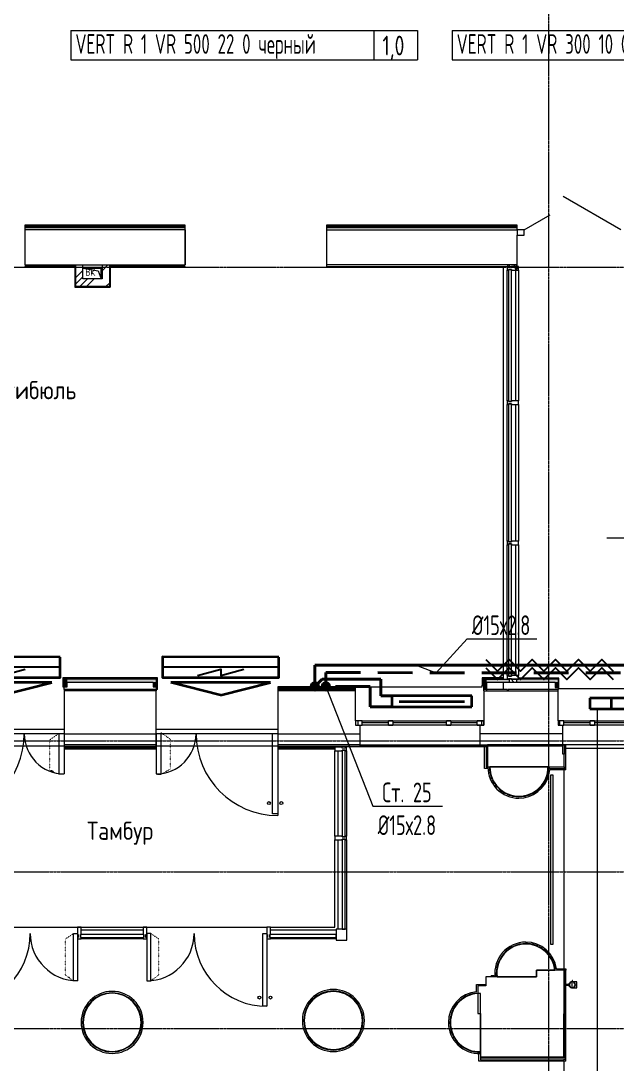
# Model space of a CAD drawing. Header units: millimetres. Extents: x -3929 to 624051, y 52832 to 514950.
# Drawn here: x 196255 to 204442, y 153744 to 168064 of the extents above; entities that cross this region are included whole.
import ezdxf
from ezdxf import colors
from ezdxf.entities.mleader import LeaderData, LeaderLine
from ezdxf.enums import TextEntityAlignment as Align
from ezdxf.math import Vec2, Vec3

# ---------------------------------------------------------------- set-up
doc = ezdxf.new("R2010")
doc.units = ezdxf.units.MM
for name, pattern in [('ADSK_Линия сетки', [25, 20, -2.5, 0, -2.5]), ('ADSK_Пунктирная_п1', [0.53, 0, -0.53]), ('ADSK_Штриховая_ш2 п1', [3, 2, -1]), ('Hidden', [7.14375, 4.7625, -2.38125])]:
    doc.linetypes.add(name, pattern=pattern)
for name, color, linetype, lineweight in [('_ Окна', 7, 'Continuous', 9), ('Аннотация', 7, 'Continuous', 18), ('Витраж', 7, 'Continuous', 9), ('Двери', 7, 'Continuous', 9), ('Колонны', 7, 'Continuous', 18), ('Марки помещений', 7, 'Continuous', 20), ('Обобщенные модели', 7, 'Continuous', 18), ('ОВ-ИЗОЛЯЦИЯ', 7, 'Continuous', 25), ('ОВ-О-Оборудование', 32, 'Continuous', 35), ('ОВ-ТЕКСТ', 7, 'Continuous', 25), ('Ограждение', 7, 'Continuous', 9), ('Окна', 7, 'Continuous', 9), ('Оси', 253, 'Continuous', 9), ('Панели витража', 7, 'Continuous', 9), ('Перекрытие', 7, 'Continuous', 18), ('Стены внутренние', 7, 'Continuous', 18), ('Стены наружные', 7, 'Continuous', 18), ('Стены несущие', 7, 'Continuous', 30), ('Стены отделка', 7, 'Continuous', 30), ('Стены штриховка', 7, 'Continuous', 9)]:
    doc.layers.add(name, color=color, linetype=linetype, lineweight=lineweight)
doc.layers.add('Линии', color=7, linetype='Continuous', lineweight=9, true_color=0x00a600)
for name, color, linetype in [('ПРИБОРЫ', 3, 'Continuous'), ('статистика приборов', 252, 'Continuous'), ('стояки', 7, 'Continuous')]:
    doc.layers.add(name, color=color, linetype=linetype)
doc.layers.add('т11.1', color=1, linetype='Continuous', true_color=0xff0000)
doc.layers.add('т21.1', color=5, linetype='Continuous', true_color=0x0000ff)
doc.styles.add('GOST Common_2', font='GOST_Common.ttf', dxfattribs={"width": 0.9, "height": 250})
doc.styles.add('GOST Common_5', font='GOST_Common.ttf', dxfattribs={"width": 0.9, "height": 200})
doc.styles.add('СТИЛЬ', font='simplex.shx', dxfattribs={"width": 0.65})

# ---------------------------------------------------------------- blocks, each defined once
blk = doc.blocks.new('*U2942')
at = {"layer": 'ОВ-О-Оборудование', "color": 32, "ltscale": 0.1, "true_color": 0xcd6928}
for p, q in [((450, 75), (-450, 75)), ((-450, 75), (-450, -75)), ((-150, 75), (-150, -75)), ((150, 75), (150, -75)), ((450, -75), (450, 75)), ((-450, -75), (450, -75))]:
    blk.add_line(p, q, dxfattribs=at)
blk = doc.blocks.new('1 этаж')
at = {"layer": 'Колонны', "lineweight": 5}
for points in [[(393530, -255274), (393533, -255274), (393530, -255202), (393539, -255137), (393560, -255072), (393591, -255010), (393634, -254955), (393678, -254913), (393734, -254875), (393795, -254847), (393861, -254830), (393928, -254824), (393928, -254818), (393857, -254824), (393787, -254844), (393731, -254869), (393674, -254908), (393621, -254960), (393581, -255014), (393551, -255075), (393532, -255139), (393523, -255205), (393523, -255206), (393526, -255274), (393529, -255274)], [(394325, -255182), (394331, -255182), (394315, -255104), (394300, -255065), (394278, -255022), (394271, -255009), (394245, -254972), (394226, -254950), (394192, -254917), (394175, -254904), (394131, -254874), (394119, -254867), (394063, -254841), (393995, -254824), (393928, -254818), (393928, -254824), (394000, -254831), (394056, -254845), (394116, -254871), (394170, -254906), (394218, -254950), (394259, -255000), (394291, -255057), (394313, -255119), (394321, -255162)], [(388247, -256304), (388317, -256298), (388385, -256280), (388449, -256250), (388507, -256209), (388560, -256155), (388599, -256098), (388628, -256035), (388646, -255968), (388652, -255899), (388645, -255899), (388639, -255968), (388621, -256035), (388592, -256098), (388552, -256155), (388503, -256204), (388446, -256244), (388383, -256273), (388316, -256291), (388247, -256297), (388176, -256291), (388108, -256272), (388047, -256244), (387990, -256204), (387941, -256155), (387901, -256098), (387872, -256035), (387854, -255968), (387847, -255899), (387841, -255899), (387849, -255974), (387866, -256037), (387895, -256101), (387937, -256160), (387990, -256212), (388047, -256251), (388110, -256280), (388177, -256298), (388238, -256303)], [(391285, -256279), (391357, -256272), (391424, -256254), (391488, -256224), (391546, -256184), (391599, -256130), (391638, -256073), (391667, -256010), (391685, -255942), (391691, -255873), (391684, -255873), (391678, -255942), (391660, -256010), (391631, -256073), (391591, -256130), (391542, -256179), (391485, -256219), (391422, -256248), (391355, -256266), (391285, -256272), (391215, -256266), (391147, -256247), (391086, -256219), (391029, -256179), (390980, -256130), (390940, -256073), (390911, -256010), (390893, -255942), (390886, -255873), (390880, -255873), (390887, -255949), (390904, -256012), (390934, -256076), (390975, -256135), (391029, -256187), (391086, -256226), (391149, -256255), (391218, -256273), (391264, -256277)]]:
    blk.add_hatch(color=253, dxfattribs=at).paths.add_polyline_path(points)
h = blk.add_hatch(color=253, dxfattribs=at)
h.paths.add_polyline_path([(393283, -256307), (393284, -256305), (393303, -256306), (393303, -256301), (393230, -256296), (393165, -256281), (393100, -256253), (393041, -256213), (392990, -256164), (392948, -256106), (392917, -256042), (392898, -255967), (392892, -255902), (392885, -255902), (392892, -255973), (392909, -256037), (392932, -256090), (392967, -256146), (393015, -256199), (393060, -256235), (393116, -256268), (393177, -256291), (393241, -256305), (393268, -256306)])
h.paths.add_polyline_path([(392897, -255967), (392897, -255967), (392892, -255926)])
at = {"layer": 'Стены внутренние', "lineweight": 5}
for points in [[(387630, -251293), (387630, -251188), (387590, -251188), (387590, -251293)], [(388810, -251228), (388850, -251228), (388850, -251188), (387630, -251188), (387630, -251228), (388625, -251228)], [(388810, -251293), (388850, -251293), (388850, -251228), (388810, -251228)], [(393351, -251348), (393351, -251328), (393390, -251328), (393390, -251188), (393350, -251188), (393350, -251348)], [(394330, -251303), (394370, -251303), (394370, -251228), (394330, -251228)]]:
    blk.add_hatch(color=253, dxfattribs=at).paths.add_polyline_path(points)
h = blk.add_hatch(color=253, dxfattribs=at)
h.paths.add_polyline_path([(393572, -251228), (393704, -251228), (393704, -251188), (393390, -251188), (393390, -251228)])
h.paths.add_polyline_path([(393903, -251228), (394370, -251228), (394370, -251188), (393804, -251188), (393804, -251228), (393829, -251228)])
at = {"layer": '_ Окна', "color": 253, "lineweight": 5}
for p, q in [((391680, -251758), (391590, -251758)), ((391590, -251758), (391590, -251818)), ((391590, -251818), (391680, -251818)), ((391620, -251758), (391620, -251818)), ((391680, -251818), (391680, -251758)), ((392040, -251788), (391680, -251788)), ((392040, -251818), (392040, -251758)), ((392040, -251758), (392100, -251758)), ((392100, -251818), (392040, -251818)), ((392100, -251758), (392100, -251818)), ((392840, -251788), (392100, -251788)), ((392840, -251818), (392840, -251758)), ((392840, -251758), (392900, -251758)), ((392900, -251818), (392840, -251818)), ((392900, -251758), (392900, -251818)), ((393260, -251788), (392900, -251788)), ((393260, -251818), (393260, -251758)), ((393260, -251758), (393350, -251758)), ((393350, -251818), (393260, -251818)), ((393320, -251758), (393320, -251818)), ((393350, -251758), (393350, -251818)), ((394450, -251758), (394370, -251758)), ((394370, -251758), (394370, -251818)), ((394370, -251818), (394450, -251818)), ((394390, -251758), (394390, -251818)), ((394450, -251818), (394450, -251758)), ((394810, -251788), (394450, -251788)), ((394810, -251818), (394810, -251758)), ((394810, -251758), (394870, -251758)), ((394870, -251818), (394810, -251818)), ((394870, -251758), (394870, -251818)), ((395690, -251788), (394870, -251788))]:
    blk.add_line(p, q, dxfattribs=at)
at = {"layer": 'Витраж', "color": 253, "lineweight": 5}
for p, q in [((393689, -245522), (393672, -245522)), ((393672, -245522), (393672, -245572)), ((393672, -247367), (393672, -245572)), ((393672, -245572), (393689, -245572)), ((393689, -245532), (393689, -245522)), ((393729, -245532), (393689, -245532)), ((393689, -245562), (393729, -245562)), ((393689, -245572), (393689, -245562)), ((393829, -245522), (393729, -245522)), ((393729, -245522), (393729, -245532)), ((393729, -245562), (393729, -245572)), ((393729, -245572), (393829, -245572)), ((393789, -247367), (393789, -245572)), ((393829, -245572), (393829, -245522)), ((393672, -249292), (393672, -247417)), ((393789, -249292), (393789, -247417)), ((393672, -251137), (393672, -249342)), ((393789, -251137), (393789, -249342)), ((391347, -252173), (391347, -253343)), ((391464, -252173), (391464, -253343)), ((391347, -253393), (391347, -254618)), ((391464, -253393), (391464, -254618)), ((388672, -254633), (387822, -254633)), ((388672, -254750), (387822, -254750)), ((391322, -254633), (390422, -254633)), ((391322, -254750), (390422, -254750))]:
    blk.add_line(p, q, dxfattribs=at)
at = {"layer": 'Витраж', "color": 253, "lineweight": 5, "extrusion": (0, 0, -1)}
for p, q in [((393689, -247367), (393672, -247367)), ((393672, -247367), (393672, -247417)), ((393672, -247417), (393689, -247417)), ((393689, -247377), (393689, -247367)), ((393729, -247377), (393689, -247377)), ((393689, -247417), (393689, -247407)), ((393689, -247407), (393729, -247407)), ((393829, -247367), (393729, -247367)), ((393729, -247367), (393729, -247377)), ((393729, -247407), (393729, -247417)), ((393729, -247417), (393829, -247417)), ((393829, -247417), (393829, -247367)), ((393689, -249292), (393672, -249292)), ((393672, -249292), (393672, -249342)), ((393689, -249302), (393689, -249292)), ((393729, -249302), (393689, -249302)), ((393829, -249292), (393729, -249292)), ((393729, -249292), (393729, -249302)), ((393829, -249342), (393829, -249292)), ((393672, -249342), (393689, -249342)), ((393689, -249342), (393689, -249332)), ((393689, -249332), (393729, -249332)), ((393729, -249332), (393729, -249342)), ((393729, -249342), (393829, -249342)), ((393689, -251137), (393672, -251137)), ((393672, -251137), (393672, -251187)), ((393689, -251147), (393689, -251137)), ((393729, -251147), (393689, -251147)), ((393689, -251187), (393689, -251177)), ((393689, -251177), (393729, -251177)), ((393829, -251137), (393729, -251137)), ((393729, -251137), (393729, -251147)), ((393729, -251177), (393729, -251187)), ((393829, -251187), (393829, -251137)), ((393672, -251187), (393689, -251187)), ((393729, -251187), (393829, -251187)), ((391407, -252123), (391307, -252123)), ((391307, -252123), (391307, -252173)), ((391307, -252173), (391407, -252173)), ((391407, -252133), (391407, -252123)), ((391447, -252133), (391407, -252133)), ((391407, -252173), (391407, -252163)), ((391407, -252163), (391447, -252163)), ((391447, -252123), (391447, -252133)), ((391464, -252123), (391447, -252123)), ((391447, -252163), (391447, -252173)), ((391447, -252173), (391464, -252173)), ((391464, -252173), (391464, -252123)), ((391407, -253343), (391307, -253343)), ((391307, -253343), (391307, -253393)), ((391307, -253393), (391407, -253393)), ((391407, -253353), (391407, -253343)), ((391447, -253353), (391407, -253353)), ((391407, -253393), (391407, -253383)), ((391407, -253383), (391447, -253383)), ((391447, -253343), (391447, -253353)), ((391464, -253343), (391447, -253343)), ((391447, -253383), (391447, -253393)), ((391447, -253393), (391464, -253393)), ((391464, -253393), (391464, -253343)), ((387822, -254593), (387772, -254593)), ((387772, -254593), (387772, -254693)), ((387822, -254693), (387822, -254593)), ((388722, -254593), (388672, -254593)), ((388672, -254593), (388672, -254693)), ((388722, -254693), (388722, -254593)), ((390422, -254593), (390372, -254593)), ((390372, -254593), (390372, -254693)), ((390422, -254693), (390422, -254593)), ((391472, -254618), (391322, -254618)), ((391322, -254618), (391322, -254768)), ((391472, -254768), (391472, -254618)), ((387772, -254693), (387782, -254693)), ((387782, -254733), (387772, -254733)), ((387772, -254733), (387772, -254750)), ((387772, -254750), (387822, -254750)), ((387782, -254693), (387782, -254733)), ((387812, -254733), (387812, -254693)), ((387812, -254693), (387822, -254693)), ((387822, -254733), (387812, -254733)), ((387822, -254750), (387822, -254733)), ((388672, -254693), (388682, -254693)), ((388682, -254733), (388672, -254733)), ((388672, -254733), (388672, -254750)), ((388672, -254750), (388722, -254750)), ((388682, -254693), (388682, -254733)), ((388712, -254733), (388712, -254693)), ((388712, -254693), (388722, -254693)), ((388722, -254733), (388712, -254733)), ((388722, -254750), (388722, -254733)), ((390372, -254693), (390382, -254693)), ((390382, -254733), (390372, -254733)), ((390372, -254733), (390372, -254750)), ((390372, -254750), (390422, -254750)), ((390382, -254693), (390382, -254733)), ((390412, -254733), (390412, -254693)), ((390412, -254693), (390422, -254693)), ((390422, -254733), (390412, -254733)), ((390422, -254750), (390422, -254733)), ((391322, -254768), (391472, -254768))]:
    blk.add_line(p, q, dxfattribs=at)
at = {"layer": 'Двери', "color": 253, "lineweight": 5}
for p, q in [((395234, -245021), (394441, -244564)), ((393904, -245021), (394263, -244814)), ((393809, -245021), (393809, -245091)), ((393904, -245021), (393809, -245021)), ((393904, -245091), (393904, -245021)), ((393809, -245091), (393904, -245091)), ((387590, -251938), (387590, -252488)), ((388850, -251938), (388850, -252488)), ((390520, -251938), (390520, -253058)), ((387717, -255328), (387717, -254678)), ((387717, -254678), (387772, -254678)), ((387772, -254678), (387772, -255328)), ((388777, -254678), (388722, -254678)), ((388722, -254678), (388722, -255328)), ((388777, -255328), (388777, -254678)), ((390317, -255678), (390317, -254678)), ((390317, -254678), (390372, -254678)), ((390372, -254678), (390372, -255678)), ((387772, -255328), (387717, -255328)), ((388722, -255328), (388777, -255328)), ((390372, -255678), (390317, -255678))]:
    blk.add_line(p, q, dxfattribs=at)
for centre, radius, start, end in [((385920, -251938), 1120, 270, 0), ((387590, -251938), 550, 180, 270), ((388850, -251938), 550, 270, 0), ((390520, -251938), 1120, 180, 270), ((386122, -254678), 1000, 270, 0), ((387772, -254678), 650, 180, 270), ((388722, -254678), 650, 270, 0), ((390372, -254678), 1000, 180, 270)]:
    blk.add_arc(centre, radius, start, end, dxfattribs=at)
at = {"layer": 'Колонны', "color": 253, "lineweight": 5}
for p, q in [((394232, -252393), (393434, -252393)), ((394075, -255274), (394075, -255182)), ((394075, -255182), (394325, -255182)), ((393533, -255274), (394075, -255274)), ((393306, -256301), (393306, -255504))]:
    blk.add_line(p, q, dxfattribs=at)
for centre, radius, start, end in [((393833, -252395), 406, 189.3222, 192.4716), ((393833, -252395), 399, 179.758, 270), ((393833, -252395), 399, 270, 0.242), ((393833, -252395), 406, 345.1897, 349.3455), ((393833, -252395), 406, 354.6541, 0.2381), ((393833, -252395), 406, 198.886, 202.6256), ((393833, -252395), 406, 208.4608, 212.4208), ((393833, -252395), 406, 326.3445, 330.5245), ((393833, -252395), 406, 335.759, 339.9406), ((393833, -252395), 406, 218.0529, 222.0961), ((393833, -252395), 406, 227.6741, 231.7169), ((393833, -252395), 406, 237.3497, 241.3084), ((393833, -252395), 406, 298.1529, 302.1125), ((393833, -252395), 406, 307.5442, 311.6286), ((393833, -252395), 406, 316.9407, 321.091), ((393833, -252395), 406, 247.1458, 250.8824), ((393833, -252395), 406, 257.3051, 260.4452), ((393833, -252395), 406, 279.3814, 282.4853), ((393833, -252395), 406, 288.7657, 292.4778), ((393928, -255223), 399, 90, 187.2909), ((393928, -255223), 399, 5.9677, 90), ((393928, -255223), 406, 76.9975, 80.2265), ((393928, -255223), 406, 66.5942, 70.4495), ((393928, -255223), 406, 56.5626, 60.6679), ((393928, -255223), 406, 46.6545, 50.8797), ((393928, -255223), 406, 36.8023, 41.0821), ((393928, -255223), 406, 26.9802, 31.2701), ((393928, -255223), 406, 17.1759, 21.4351), ((393928, -255223), 406, 8.735, 11.5596), ((391285, -255873), 399, 0, 180), ((388247, -255899), 399, 0, 180), ((393291, -255902), 399, 87.8981, 180), ((393291, -255902), 406, 129.3875, 133.5972), ((393291, -255902), 406, 120.0417, 124.3161), ((393291, -255902), 406, 110.7133, 115.0348), ((393291, -255902), 406, 101.3961, 105.7537), ((393291, -255902), 406, 95.8222, 96.4727), ((393291, -255902), 406, 157.7355, 161.4399), ((393291, -255902), 406, 148.1901, 152.1592), ((393291, -255902), 406, 138.7621, 142.8783), ((388247, -255899), 399, 180, 0), ((391285, -255873), 399, 180, 0), ((393291, -255902), 406, 167.6402, 170.7204), ((393291, -255902), 399, 180, 272.1019)]:
    blk.add_arc(centre, radius, start, end, dxfattribs=at)
at = {"layer": 'Линии', "color": 253, "linetype": 'ADSK_Пунктирная_п1', "lineweight": 5}
for p, q in [((387390, -252021), (387520, -251931)), ((387390, -252435), (387390, -252021)), ((389049, -252013), (388920, -251925)), ((389049, -252423), (389049, -252013)), ((387520, -252496), (387390, -252435)), ((388920, -252491), (389049, -252420)), ((387607, -254753), (387716, -254678)), ((387607, -255250), (387607, -254753)), ((388886, -254753), (388777, -254678)), ((388886, -255250), (388886, -254753)), ((387715, -255328), (387607, -255250)), ((388778, -255328), (388886, -255250))]:
    blk.add_line(p, q, dxfattribs=at)
at = {"layer": 'Линии', "color": 253, "lineweight": 5}
for p, q in [((387520, -252491), (387520, -251931)), ((388920, -252491), (388920, -251925)), ((390450, -253038), (390450, -251938)), ((387580, -252491), (387520, -252491)), ((388870, -252491), (388920, -252491)), ((390520, -253038), (390450, -253038))]:
    blk.add_line(p, q, dxfattribs=at)
for centre in [(390400, -252888), (390570, -252888), (390269, -255558), (390422, -255558)]:
    blk.add_circle(centre, 20, dxfattribs=at)
at = {"layer": 'Обобщенные модели', "color": 253, "lineweight": 5}
for p, q in [((387845, -245544), (388095, -245544)), ((387845, -245544), (388057, -245581)), ((388095, -245544), (387845, -245544)), ((388057, -245581), (388095, -245694)), ((388095, -245544), (388095, -245694)), ((388095, -245694), (388095, -245544)), ((394567, -255326), (394562, -255326)), ((394562, -255326), (394562, -255340)), ((394567, -255340), (394567, -255326)), ((394508, -255378), (394472, -255378)), ((394472, -255378), (394472, -255388)), ((394472, -255388), (394508, -255388)), ((394523, -255373), (394508, -255373)), ((394508, -255373), (394508, -255393)), ((394508, -255393), (394523, -255393)), ((394565, -255422), (394565, -255344)), ((394565, -255422), (394565, -255344)), ((394626, -255342), (394579, -255342)), ((394579, -255424), (394626, -255424)), ((394626, -255343), (394626, -255342)), ((394626, -255347), (394626, -255343)), ((394626, -255352), (394626, -255347)), ((394626, -255360), (394626, -255352)), ((394626, -255369), (394626, -255360)), ((394626, -255378), (394626, -255369)), ((394626, -255388), (394626, -255378)), ((394626, -255398), (394626, -255388)), ((394626, -255407), (394626, -255398)), ((394626, -255414), (394626, -255407)), ((394626, -255420), (394626, -255414)), ((394626, -255423), (394626, -255420)), ((394626, -255424), (394626, -255423))]:
    blk.add_line(p, q, dxfattribs=at)
at = {"layer": 'Обобщенные модели', "color": 253, "linetype": 'Continuous', "lineweight": 5}
for p, q in [((394556, -255422), (394558, -255420)), ((394602, -255376), (394603, -255374))]:
    blk.add_line(p, q, dxfattribs=at)
at = {"layer": 'Обобщенные модели', "color": 253, "lineweight": 5}
for centre, radius, start, end in [((387970, -245619), 2.5, 90, 270), ((387970, -245619), 2.5, 105, 180), ((387970, -245619), 2.5, 210, 270), ((387970, -245619), 2.5, 270, 90), ((387970, -245619), 2.5, 330, 75), ((394565, -255383), 43.3, 93.3101, 166.6528), ((394565, -255383), 43.3, 193.4129, 87.008), ((394565, -255383), 43.6, 93.3227, 166.716), ((394565, -255383), 43.6, 193.284, 0), ((394565, -255383), 41, 90, 270), ((394565, -255383), 41.1, 151.0711, 178.9289), ((394565, -255383), 41.1, 181.0711, 208.9289), ((394565, -255383), 38.8, 90, 270), ((394565, -255383), 41.1, 121.0711, 148.9289), ((394565, -255383), 41.1, 211.0711, 238.9289), ((394565, -255383), 41.1, 91.0711, 118.9289), ((394565, -255383), 41.1, 241.0711, 268.9289), ((394565, -255383), 41, 270, 90), ((394565, -255383), 38.8, 270, 90), ((394565, -255383), 41.1, 61.0711, 88.9289), ((394565, -255383), 41.1, 271.0711, 298.9289), ((394565, -255383), 43.6, 0, 87.2199), ((394565, -255383), 41.1, 31.0711, 58.9289), ((394565, -255383), 41.1, 301.0711, 328.9289), ((394565, -255383), 41.1, 1.0711, 28.9289), ((394565, -255383), 41.1, 331.0711, 358.9289)]:
    blk.add_arc(centre, radius, start, end, dxfattribs=at)
at = {"layer": 'Ограждение', "color": 253, "lineweight": 5}
for p, q in [((394265, -252505), (394265, -254825)), ((394305, -252505), (394265, -252505)), ((394305, -254825), (394305, -252505)), ((394265, -254825), (394305, -254825))]:
    blk.add_line(p, q, dxfattribs=at)
at = {"layer": 'Окна', "color": 253, "lineweight": 5}
for p, q in [((391680, -251758), (391590, -251758)), ((391590, -251758), (391590, -251818)), ((391590, -251818), (391680, -251818)), ((391680, -251758), (392040, -251758)), ((392040, -251818), (391680, -251818)), ((392100, -251758), (392040, -251758)), ((392040, -251818), (392100, -251818)), ((392100, -251758), (392840, -251758)), ((392840, -251818), (392100, -251818)), ((392900, -251758), (392840, -251758)), ((392840, -251818), (392900, -251818)), ((392900, -251758), (393260, -251758)), ((393260, -251818), (392900, -251818)), ((393350, -251758), (393260, -251758)), ((393260, -251818), (393350, -251818)), ((393350, -251818), (393350, -251758)), ((394450, -251758), (394370, -251758)), ((394370, -251758), (394370, -251818)), ((394370, -251818), (394450, -251818)), ((394450, -251758), (394810, -251758)), ((394810, -251818), (394450, -251818)), ((394870, -251758), (394810, -251758)), ((394810, -251818), (394870, -251818)), ((394870, -251758), (395690, -251758)), ((395690, -251818), (394870, -251818))]:
    blk.add_line(p, q, dxfattribs=at)
at = {"layer": 'Оси', "color": 253, "linetype": 'ADSK_Линия сетки', "lineweight": 5}
for p, q in [((394244, -258178), (394244, -209604)), ((353580, -245532), (419810, -245532)), ((353580, -252032), (419810, -252032)), ((353580, -253832), (419700, -253832)), ((353580, -255982), (419700, -255982))]:
    blk.add_line(p, q, dxfattribs=at)
at = {"layer": 'Панели витража', "color": 253, "lineweight": 5}
for p, q in [((393689, -245562), (393689, -247377)), ((393729, -245562), (393689, -245562)), ((393729, -247377), (393729, -245562)), ((393689, -247377), (393729, -247377)), ((393689, -247407), (393689, -249302)), ((393729, -247407), (393689, -247407)), ((393729, -249302), (393729, -247407)), ((393689, -249302), (393729, -249302)), ((393689, -249332), (393689, -251147)), ((393729, -249332), (393689, -249332)), ((393729, -251147), (393729, -249332)), ((393689, -251147), (393729, -251147)), ((391407, -252163), (391407, -253353)), ((391447, -252163), (391407, -252163)), ((391447, -253353), (391447, -252163)), ((391407, -253353), (391447, -253353)), ((391447, -253383), (391407, -253383)), ((391407, -253383), (391407, -254618)), ((391447, -254618), (391447, -253383)), ((391407, -254618), (391447, -254618)), ((387812, -254693), (387812, -254733)), ((388682, -254693), (387812, -254693)), ((387812, -254733), (388682, -254733)), ((388682, -254733), (388682, -254693)), ((390412, -254693), (390412, -254733)), ((391322, -254693), (390412, -254693)), ((390412, -254733), (391322, -254733)), ((391322, -254733), (391322, -254693))]:
    blk.add_line(p, q, dxfattribs=at)
at = {"layer": 'Перекрытие', "color": 253, "lineweight": 5}
for p, q in [((389252, -245021), (389252, -245501)), ((389252, -245501), (389249, -245501)), ((393622, -251168), (393622, -245533)), ((393829, -245572), (393829, -247367)), ((393829, -247417), (393829, -249292)), ((393829, -249342), (393829, -251137)), ((387590, -251328), (387590, -251293)), ((393622, -251328), (393622, -251228)), ((385920, -251873), (387590, -251873)), ((388850, -251873), (390520, -251873)), ((387590, -251938), (385920, -251938)), ((390520, -251938), (388850, -251938)), ((387590, -252108), (385920, -252108)), ((390520, -252108), (388850, -252108)), ((391307, -253343), (391307, -252173)), ((394455, -255162), (394455, -252433)), ((391307, -254593), (391307, -253393)), ((386122, -254593), (387772, -254593)), ((387722, -254593), (388772, -254593)), ((388722, -254593), (390372, -254593)), ((390422, -254593), (391307, -254593)), ((394455, -256871), (394455, -256432))]:
    blk.add_line(p, q, dxfattribs=at)
at = {"layer": 'Стены внутренние', "color": 253, "linetype": 'Continuous', "lineweight": 5}
for p, q in [((387164, -244987), (387198, -244987)), ((387368, -244987), (387401, -244987)), ((387397, -244976), (387389, -244991)), ((387628, -244983), (387623, -244991)), ((387876, -244987), (387909, -244987)), ((387988, -244991), (387979, -244976)), ((388180, -244987), (388214, -244987)), ((388485, -244987), (388519, -244987)), ((389040, -244977), (389031, -244991)), ((389037, -244981), (389035, -244976)), ((389095, -244987), (389128, -244987)), ((391330, -244987), (391364, -244987)), ((391635, -244987), (391668, -244987)), ((391838, -244987), (391872, -244987)), ((391855, -244976), (391847, -244991)), ((392346, -244987), (392380, -244987)), ((392651, -244987), (392684, -244987)), ((392956, -244987), (392989, -244987)), ((393263, -244976), (393257, -244987)), ((393267, -244991), (393258, -244976)), ((393565, -244987), (393599, -244987)), ((387745, -245677), (387845, -245577)), ((388110, -245582), (388190, -245501)), ((393786, -245521), (393766, -245501)), ((387745, -245767), (387845, -245667)), ((387845, -245757), (387908, -245694)), ((387898, -245794), (387998, -245694)), ((387808, -245794), (387845, -245757)), ((388167, -245794), (388210, -245751)), ((390660, -251313), (390652, -251328)), ((390889, -251324), (390886, -251328)), ((391412, -251328), (391406, -251318)), ((393765, -251228), (393725, -251188)), ((387645, -252120), (387639, -252108)), ((387999, -252123), (387994, -252114)), ((388464, -252116), (388460, -252108)), ((388559, -252108), (388550, -252123))]:
    blk.add_line(p, q, dxfattribs=at)
at = {"layer": 'Стены внутренние', "color": 253, "lineweight": 5}
for p, q in [((391590, -251293), (393330, -251293)), ((393330, -251293), (393330, -251268)), ((394435, -252088), (394455, -252088)), ((394455, -252088), (394455, -252088))]:
    blk.add_line(p, q, dxfattribs=at)
at = {"layer": 'Стены наружные', "color": 253, "lineweight": 5}
for p, q in [((394370, -251316), (394370, -251328)), ((394382, -251316), (396190, -251316)), ((391464, -252118), (391464, -252108)), ((393372, -252118), (391464, -252118)), ((391655, -252088), (393295, -252088)), ((393295, -252108), (391655, -252108)), ((393362, -252413), (393362, -252108)), ((393372, -252118), (393372, -252108)), ((394455, -252088), (394435, -252088)), ((396125, -252088), (394475, -252088)), ((396125, -252138), (394475, -252138)), ((393408, -252413), (393362, -252413)), ((394248, -252413), (394238, -252413)), ((394245, -252502), (394257, -252433)), ((394475, -252433), (394257, -252433)), ((394475, -252433), (394475, -252413)), ((394188, -252629), (394221, -252568)), ((394221, -252568), (394245, -252502)), ((394034, -252770), (394093, -252731)), ((394093, -252731), (394145, -252684)), ((394145, -252684), (394188, -252629)), ((393833, -252820), (393902, -252815)), ((393902, -252815), (393970, -252798)), ((393970, -252798), (394034, -252770)), ((393928, -254798), (393928, -254818)), ((394327, -255162), (394329, -255162)), ((394349, -255162), (394475, -255162)), ((394475, -255162), (394475, -255182)), ((393451, -255254), (393491, -255254)), ((393451, -255254), (393451, -255274)), ((393491, -255254), (393491, -255274)), ((393250, -255377), (393380, -255377)), ((393250, -255479), (393250, -255377)), ((393250, -255501), (393250, -255499)), ((393283, -256432), (393283, -256305)), ((394475, -256432), (393283, -256432)), ((393303, -256373), (393303, -256392)), ((394475, -256432), (394475, -256402))]:
    blk.add_line(p, q, dxfattribs=at)
for centre, radius, start, end in [((393833, -252395), 426, 179.7731, 270), ((393833, -252395), 406, 179.7619, 204.7888), ((393833, -252395), 406, 343.7432, 357.4113), ((393833, -252395), 406, 205.638, 214.5896), ((393833, -252395), 406, 315.4369, 343.4799), ((393833, -252395), 406, 216.4349, 223.0473), ((393833, -252395), 406, 226.4592, 235.3231), ((393833, -252395), 406, 236.1204, 243.9249), ((393833, -252395), 406, 294.9724, 304.4829), ((393833, -252395), 406, 304.6577, 314.5163), ((393833, -252395), 406, 244.9605, 270), ((393833, -252395), 406, 270, 294.9108), ((393928, -255223), 426, 90, 186.8329), ((393928, -255223), 406, 90, 187.1716), ((393928, -255223), 426, 8.3066, 90), ((393928, -255223), 406, 65.3076, 90), ((393928, -255223), 406, 54.6972, 63.9933), ((393928, -255223), 406, 46.1513, 53.5357), ((393928, -255223), 406, 35.61, 45.9389), ((393928, -255223), 406, 23.9258, 34.6571), ((393928, -255223), 406, 8.7194, 22.8647), ((388247, -255899), 426, 0, 180), ((391285, -255873), 426, 0, 180), ((391285, -255873), 406, 0, 180), ((388247, -255899), 406, 0, 180), ((393291, -255902), 426, 95.5484, 180), ((393291, -255902), 406, 95.823, 180), ((388247, -255899), 426, 180, 0), ((388247, -255899), 406, 180, 0), ((391285, -255873), 426, 180, 0), ((391285, -255873), 406, 180, 0), ((393291, -255902), 426, 180, 271.6104), ((393291, -255902), 406, 180, 271.6901)]:
    blk.add_arc(centre, radius, start, end, dxfattribs=at)
at = {"layer": 'Стены несущие', "color": 253, "lineweight": 5}
for p, q in [((387050, -245021), (387050, -245501)), ((389249, -245021), (387050, -245021)), ((389249, -245501), (389249, -245021)), ((391189, -245021), (393809, -245021)), ((391189, -245021), (391189, -245456)), ((393809, -245501), (393809, -245091)), ((387050, -245501), (389249, -245501)), ((387745, -245501), (387745, -245794)), ((388210, -245501), (388210, -245794)), ((391189, -245456), (391192, -245456)), ((391192, -245456), (391192, -245501)), ((393809, -245501), (391192, -245501)), ((387745, -245794), (388210, -245794)), ((387590, -251348), (387590, -251938)), ((388850, -251348), (387590, -251348)), ((388850, -251938), (388850, -251348)), ((390520, -251348), (390520, -251938)), ((391590, -251348), (390520, -251348)), ((391590, -251758), (391590, -251348)), ((393350, -251348), (394370, -251348)), ((393350, -251348), (393350, -251758)), ((394370, -251758), (394370, -251348)), ((391655, -251938), (391655, -251818)), ((393295, -251818), (393295, -251938)), ((394435, -251938), (394435, -251818)), ((387590, -251938), (388850, -251938)), ((390520, -251938), (391655, -251938)), ((394435, -251938), (393295, -251938)), ((394435, -252088), (393401, -252088)), ((394435, -252088), (393401, -252088)), ((393401, -252088), (393401, -252088)), ((393401, -252108), (393401, -252393)), ((394435, -252108), (393401, -252108)), ((394435, -252088), (394435, -252088)), ((394435, -252218), (394435, -252108)), ((394455, -252218), (394435, -252218)), ((394455, -252393), (394455, -252218)), ((393401, -252393), (393434, -252393)), ((394232, -252393), (394455, -252393)), ((394455, -255182), (394325, -255182)), ((394450, -256373), (394455, -255182)), ((394075, -255274), (393380, -255274)), ((393380, -255274), (393380, -255397)), ((393380, -255397), (393270, -255397)), ((393270, -255397), (393270, -255505)), ((393270, -255506), (393270, -255777)), ((393270, -255777), (393304, -255777)), ((393304, -255777), (393304, -255993)), ((393303, -255993), (393303, -256373)), ((393303, -256373), (394450, -256373))]:
    blk.add_line(p, q, dxfattribs=at)
at = {"layer": 'Стены отделка', "color": 253, "lineweight": 5}
for p, q in [((387050, -244956), (387050, -245021)), ((389252, -244956), (387050, -244956)), ((389249, -245021), (389252, -245021)), ((389252, -245021), (389252, -244956)), ((391192, -244956), (391192, -245021)), ((393809, -244956), (391192, -244956)), ((393809, -245021), (393809, -244956)), ((387745, -245521), (387050, -245521)), ((387050, -245521), (387050, -245533)), ((387050, -245533), (387733, -245533)), ((387733, -245533), (387733, -245804)), ((387845, -245694), (387845, -245501)), ((388110, -245501), (388110, -245694)), ((389252, -245521), (388210, -245521)), ((388222, -245533), (389252, -245533)), ((388222, -245533), (388222, -245806)), ((389252, -245533), (389252, -245521)), ((391192, -245501), (391192, -245533)), ((391192, -245533), (393624, -245533)), ((393624, -245521), (393679, -245521)), ((393624, -245533), (393624, -245521)), ((393679, -245521), (393679, -245522)), ((393679, -245522), (393829, -245522)), ((393779, -245521), (393779, -245556)), ((393779, -245556), (393809, -245556)), ((393809, -245556), (393809, -245501)), ((393829, -245521), (393809, -245521)), ((393829, -245522), (393829, -245521)), ((388110, -245694), (387845, -245694)), ((387735, -245806), (388222, -245806)), ((388870, -251168), (387570, -251168)), ((387570, -251168), (387570, -251293)), ((388870, -251328), (388870, -251168)), ((393622, -251168), (393330, -251168)), ((393330, -251168), (393330, -251268)), ((393622, -251188), (393622, -251168)), ((394380, -251176), (393829, -251176)), ((393829, -251176), (393829, -251187)), ((394382, -251316), (394382, -251178)), ((387570, -251293), (387630, -251293)), ((388850, -251188), (387590, -251188)), ((387590, -251188), (387590, -251293)), ((387630, -251228), (388810, -251228)), ((387630, -251293), (387630, -251228)), ((388810, -251228), (388810, -251293)), ((388810, -251293), (388850, -251293)), ((388850, -251188), (388850, -251348)), ((390520, -251293), (390520, -251348)), ((391590, -251293), (390520, -251293)), ((391590, -251348), (391590, -251293)), ((393330, -251268), (393350, -251268)), ((393350, -251188), (393679, -251188)), ((393350, -251348), (393350, -251188)), ((393390, -251228), (394330, -251228)), ((393390, -251348), (393390, -251228)), ((393829, -251187), (393679, -251187)), ((393679, -251187), (393679, -251188)), ((394370, -251188), (393829, -251188)), ((394330, -251228), (394330, -251303)), ((394330, -251303), (394370, -251303)), ((394370, -251188), (394370, -251316)), ((394370, -251316), (394382, -251316)), ((388870, -251328), (387590, -251328)), ((387590, -251328), (387590, -251348)), ((393677, -251328), (393350, -251328)), ((393677, -251348), (393677, -251328)), ((394370, -251328), (393684, -251328)), ((393684, -251328), (393684, -251348)), ((394370, -251348), (394370, -251328)), ((387590, -251938), (387590, -252143)), ((388850, -252143), (388850, -251938)), ((390520, -251938), (390520, -252143)), ((391655, -252108), (391655, -251938)), ((393295, -251938), (393295, -252108)), ((394435, -252088), (394435, -251938)), ((388850, -252088), (387590, -252088)), ((387590, -252143), (388850, -252143)), ((391655, -252088), (390520, -252088)), ((390520, -252143), (391307, -252143)), ((391156, -252108), (391655, -252108)), ((391307, -252143), (391307, -252108)), ((393295, -252088), (393401, -252088)), ((393295, -252108), (393382, -252108)), ((393382, -252108), (393382, -252393)), ((393402, -252393), (393402, -252108)), ((394429, -252088), (394429, -252138)), ((394429, -252138), (394435, -252138)), ((394435, -252108), (394435, -252088)), ((394475, -252088), (394455, -252088)), ((394455, -252088), (394455, -252218)), ((394475, -252413), (394475, -252088)), ((393382, -252393), (393401, -252393)), ((394248, -252393), (394248, -252413)), ((394248, -252413), (394475, -252413)), ((394475, -255182), (394455, -255182)), ((394455, -255182), (394455, -256392)), ((394475, -255378), (394475, -255182)), ((394475, -256402), (394475, -255388)), ((394455, -256392), (393303, -256392)), ((393303, -256392), (393303, -256412)), ((393303, -256412), (394455, -256412)), ((394455, -256412), (394455, -256402)), ((394455, -256402), (394475, -256402))]:
    blk.add_line(p, q, dxfattribs=at)
at = {"layer": 'Стены штриховка', "color": 253, "lineweight": 5}
for p, q in [((389252, -244967), (387050, -244967)), ((389252, -244976), (387050, -244976)), ((389252, -244991), (387050, -244991)), ((393809, -244967), (391192, -244967)), ((393809, -244976), (391192, -244976)), ((393809, -244991), (391192, -244991)), ((387050, -245531), (387735, -245531)), ((387735, -245531), (387735, -245804)), ((388220, -245531), (389252, -245531)), ((388220, -245531), (388220, -245804)), ((391192, -245521), (393624, -245521)), ((391192, -245531), (393624, -245531)), ((393679, -245521), (393679, -245501)), ((393704, -245522), (393704, -245501)), ((393809, -245521), (393779, -245521)), ((393779, -245536), (393809, -245536)), ((393779, -245545), (393809, -245545)), ((393804, -245522), (393804, -245501)), ((387733, -245804), (387733, -245806)), ((387733, -245806), (387735, -245806)), ((387735, -245804), (388220, -245804)), ((387745, -245794), (387745, -245792)), ((387747, -245794), (387745, -245794)), ((388859, -251179), (387581, -251179)), ((387581, -251179), (387581, -251293)), ((388859, -251328), (388859, -251179)), ((393622, -251179), (393341, -251179)), ((393341, -251179), (393341, -251268)), ((394382, -251178), (393829, -251178)), ((394380, -251316), (394380, -251176)), ((394382, -251176), (394380, -251176)), ((394382, -251178), (394382, -251176)), ((391590, -251304), (390520, -251304)), ((391590, -251313), (390520, -251313)), ((393679, -251188), (393704, -251188)), ((393704, -251228), (393704, -251187)), ((393804, -251228), (393804, -251187)), ((393804, -251188), (393829, -251188)), ((393829, -251187), (393829, -251188)), ((391590, -251328), (390520, -251328)), ((387590, -252108), (388850, -252108)), ((387590, -252123), (388850, -252123)), ((387590, -252132), (388850, -252132)), ((390520, -252108), (391156, -252108)), ((390520, -252123), (391307, -252123)), ((390520, -252132), (391307, -252132)), ((393401, -252108), (393382, -252108)), ((393434, -252393), (394232, -252393)), ((394455, -252393), (394455, -252413)), ((394325, -255182), (394075, -255182)), ((394075, -255182), (394075, -255274))]:
    blk.add_line(p, q, dxfattribs=at)
at = {"layer": 'Аннотация', "color": 253, "lineweight": 5, "style": 'GOST Common_5', "width": 0.9}
blk.add_text('ВК', height=100, dxfattribs=at).set_placement((387877, -245651))
at = {"layer": 'Марки помещений', "color": 253, "lineweight": 5, "style": 'GOST Common_2', "width": 0.9}
for s, p in [('Вестибюль', (386336, -247345)), ('Тамбур', (387903, -253393))]:
    blk.add_text(s, height=250, dxfattribs=at).set_placement(p)
blk = doc.blocks.new('*U2931')
at = {"layer": 'ОВ-О-Оборудование', "color": 32, "lineweight": -3, "ltscale": 0.1, "true_color": 0xcd6928}
blk.add_line((-825, -140), (775, -140), dxfattribs=at)
at = {"layer": 'ОВ-О-Оборудование', "color": 32, "ltscale": 0.1, "true_color": 0xcd6928}
for p, q in [((-710, -350), (660, -350)), ((-25, -525), (-710, -350)), ((-25, -525), (660, -350))]:
    blk.add_line(p, q, dxfattribs=at)
blk.add_lwpolyline([(-825, 0), (775, 0), (775, -280), (-825, -280)], close=True, dxfattribs=at)
at = {"layer": 'ОВ-О-Оборудование', "color": 32, "lineweight": -3, "ltscale": 0.1, "true_color": 0xcd6928}
blk.add_lwpolyline([(295, -253), (-25, -167), (-25, -253), (-345, -167)], dxfattribs=at)
blk = doc.blocks.new('*U2934')
at = {"layer": 'ОВ-О-Оборудование', "color": 32, "ltscale": 0.1, "true_color": 0xcd6928}
for p, q in [((550, 75), (-550, 75)), ((-550, 75), (-550, -75)), ((-450, 0), (450, 0)), ((550, -75), (550, 75)), ((-550, -75), (550, -75))]:
    blk.add_line(p, q, dxfattribs=at)

msp = doc.modelspace()

# ---------------------------------------------------------------- hatches: boundary and pattern name
at = {"layer": 'т11.1', "lineweight": 40}
h = msp.add_hatch(color=256, dxfattribs=at)
h.dxf.hatch_style = 1
h.paths.add_polyline_path([(200242.114, 158927.066, 1), (200342.114, 158927.066, 1)])
at = {"layer": 'т21.1', "linetype": 'ADSK_Штриховая_ш2 п1', "lineweight": 40, "ltscale": 50}
h = msp.add_hatch(color=256, dxfattribs=at)
h.dxf.hatch_style = 1
h.paths.add_polyline_path([(200392.114, 158927.066, 1), (200492.114, 158927.066, 1)])

# ---------------------------------------------------------------- linework, layer by layer
at = {"layer": 'ОВ-ИЗОЛЯЦИЯ', "color": 7, "linetype": 'ByBlock'}
for points in [[(202639.935, 159297.912), (202799.034, 159138.813), (202958.133, 159297.912), (203117.232, 159138.813), (203276.331, 159297.912), (203435.43, 159138.813), (203594.529, 159297.912), (203753.628, 159138.813), (203912.727, 159297.912), (204071.826, 159138.813), (204230.925, 159297.912), (204390.024, 159138.813)], [(202639.787, 159182.971), (202798.886, 159023.872), (202957.985, 159182.971), (203117.084, 159023.872), (203276.183, 159182.971), (203435.282, 159023.872), (203594.381, 159182.971), (203753.48, 159023.872), (203912.579, 159182.971), (204071.678, 159023.872), (204230.777, 159182.971), (204389.876, 159023.872)]]:
    msp.add_lwpolyline(points, dxfattribs=at)
at = {"layer": 'ПРИБОРЫ', "color": 7, "lineweight": 15}
for p, q in [((196940.156, 167929.692), (201699.776, 167929.692)), ((196940.156, 167929.692), (201699.776, 167929.692)), ((196940.156, 167929.692), (196940.156, 167529.692)), ((201099.776, 167929.692), (201099.776, 167529.692)), ((201699.776, 167929.692), (201699.776, 167529.692)), ((202175.107, 167929.692), (206934.727, 167929.692)), ((202175.107, 167929.692), (206934.727, 167929.692)), ((202175.107, 167929.692), (202175.107, 167529.692)), ((196940.156, 167529.692), (201699.776, 167529.692)), ((202175.107, 167529.692), (206934.727, 167529.692))]:
    msp.add_line(p, q, dxfattribs=at)
at = {"layer": 'стояки', "color": 7, "lineweight": 15}
msp.add_line((204167.517, 158618.406), (204167.517, 150135.701), dxfattribs=at)
at = {"layer": 'т11.1', "lineweight": 40}
for p, q in [((200292.114, 158927.066), (200292.114, 159218.363)), ((200292.114, 159218.363), (215362.974, 159218.363)), ((200292.114, 158927.066), (200393.112, 159028.063)), ((201199.856, 159028.063), (200393.112, 159028.063)), ((201199.856, 158798.406), (201199.856, 159028.063)), ((201349.856, 158798.406), (201199.856, 158798.406))]:
    msp.add_line(p, q, dxfattribs=at)
msp.add_circle((200292.114, 158927.066), 50, dxfattribs=at)
at = {"layer": 'т21.1', "linetype": 'Hidden', "lineweight": 40, "ltscale": 100}
for p, q in [((200442.114, 158927.066), (200442.114, 159118.012)), ((200442.114, 159118.012), (215260.904, 159098.849)), ((201049.856, 158928.063), (200442.114, 158927.066)), ((201049.856, 158648.406), (201049.856, 158928.063)), ((201349.856, 158648.406), (201049.856, 158648.406))]:
    msp.add_line(p, q, dxfattribs=at)
at = {"layer": 'т21.1', "lineweight": 40, "ltscale": 50}
msp.add_circle((200442.114, 158927.066), 50, dxfattribs=at)

# ---------------------------------------------------------------- block references
at = {"layer": 'ОВ-О-Оборудование', "color": 2, "ltscale": 10, "xscale": -1, "rotation": 359.9609162829985}
for p in [(195968.8, 159332.319), (198973.622, 159332.319)]:
    msp.add_blockref('*U2931', p, dxfattribs=at)
at = {"layer": 'ОВ-О-Оборудование', "ltscale": 10}
msp.add_blockref('*U2934', (201897.879, 158723.406), dxfattribs=at)
at = {"layer": 'ОВ-О-Оборудование', "ltscale": 10, "rotation": 180}
msp.add_blockref('*U2942', (204516.52, 158693.406), dxfattribs=at)
at = {"layer": 'стояки', "color": 5, "lineweight": 40}
msp.add_blockref('1 этаж', (-190738.98, 410215.433), dxfattribs=at)

# ---------------------------------------------------------------- texts
at = {"layer": 'статистика приборов', "color": 7, "style": 'СТИЛЬ', "width": 0.6}
for s, p in [('VERT R 1 VR 500 22 0 черный ', (197004.018, 167611.546)), ('VERT R 1 VR 300 10 0 черный ', (202238.97, 167611.546))]:
    msp.add_text(s, height=270, dxfattribs=at).set_placement(p)
at = {"layer": 'статистика приборов', "color": 7, "style": 'СТИЛЬ', "width": 0.7}
msp.add_text('1,0', height=270, dxfattribs=at).set_placement((201370.842, 167590.144), align=Align.CENTER)

# ---------------------------------------------------------------- leaders
at = {"layer": 'ОВ-ТЕКСТ', "color": 7}
ml = msp.add_multileader_mtext('Standard', dxfattribs=at)
ml.set_content('\\A1;Подъем на четвертый этаж  %%C20х2.8 ', color=7, style='СТИЛЬ')
ml.set_leader_properties(color=7, lineweight=18)
ml.build(insert=Vec2(0, 0))
ml.multileader.update_dxf_attribs({"text_left_attachment_type": 6, "text_right_attachment_type": 6, "dogleg_length": 0.36, "arrow_head_size": 0.126})
ctx = ml.context
ctx.base_point, ctx.char_height, ctx.arrow_head_size, ctx.landing_gap_size, ctx.plane_origin = Vec3(204807.35, 160963.86), 270, 0.126, 0.063, Vec3(220987.115, 151954.706)
ctx.left_attachment, ctx.right_attachment, ctx.text_align_type = 6, 6, 1
notes = []
notes.append((ctx, [(1, (1, 1, 0), (207231.3, 160963.86), (-1, 0), 0.252, [(0, [(208601.033, 158897.066), (208751.033, 158897.066)], 0, [])])]))
ctx.mtext.insert, ctx.mtext.width, ctx.mtext.defined_height, ctx.mtext.alignment, ctx.mtext.flow_direction = Vec3(206019.199, 161287.86), 2900.40337, 1165.442, 2, 5
ml = msp.add_multileader_mtext('Standard', dxfattribs=at)
ml.set_content('\\A1;%%C15х2.8 ', color=7, style='СТИЛЬ')
ml.set_leader_properties(color=7, lineweight=18)
ml.build(insert=Vec2(0, 0))
ml.multileader.update_dxf_attribs({"text_left_attachment_type": 6, "text_right_attachment_type": 6, "dogleg_length": 0.36, "arrow_head_size": 0.126})
ctx = ml.context
ctx.base_point, ctx.char_height, ctx.arrow_head_size, ctx.landing_gap_size, ctx.plane_origin = Vec3(202381.272, 159579.57), 270, 0.126, 0.063, Vec3(208426.001, 154553.503)
ctx.left_attachment, ctx.right_attachment, ctx.text_align_type = 6, 6, 1
notes.append((ctx, [(0, (1, 1, 0), (202381.02, 159579.57), (1, 0), 0.252, [(1, [(201704.647, 159211.984), (201958.981, 159116.05)], 0, [])])]))
ctx.mtext.insert, ctx.mtext.width, ctx.mtext.alignment, ctx.mtext.flow_direction = Vec3(202849.335, 159903.57), 1404.14984, 2, 5
ml = msp.add_multileader_mtext('Standard', dxfattribs=at)
ml.set_content('\\A1;Ст. 25^J%%C15х2.8 ', color=7, style='СТИЛЬ')
ml.set_leader_properties(color=7, lineweight=18)
ml.build(insert=Vec2(0, 0))
ml.multileader.update_dxf_attribs({"text_left_attachment_type": 6, "text_right_attachment_type": 6, "dogleg_length": 0.36, "arrow_head_size": 0.126})
ctx = ml.context
ctx.base_point, ctx.char_height, ctx.arrow_head_size, ctx.landing_gap_size, ctx.plane_origin = Vec3(201088.227, 157284.767), 270, 0.126, 0.063, Vec3(205148.828, 153178.68)
ctx.left_attachment, ctx.right_attachment, ctx.text_align_type = 6, 6, 1
notes.append((ctx, [(0, (1, 1, 0), (201087.975, 157284.767), (1, 0), 0.252, [(0, [(200292.114, 158925.066), (200442.114, 158925.066)], 0, [])])]))
ctx.mtext.insert, ctx.mtext.width, ctx.mtext.alignment, ctx.mtext.flow_direction = Vec3(201556.29, 157608.767), 1404.14984, 2, 5
for ctx, leaders in notes:
    for number, flags, end, landing, length, lines in leaders:
        leader = LeaderData()
        leader.index, (leader.has_last_leader_line, leader.has_dogleg_vector, leader.attachment_direction) = number, flags
        leader.last_leader_point, leader.dogleg_vector, leader.dogleg_length = Vec3(end), Vec3(landing), length
        for number, points, colour, breaks in lines:
            line = LeaderLine()
            line.index, line.vertices, line.color, line.breaks = number, Vec3.list(points), colors.encode_raw_color(colour), breaks
            leader.lines.append(line)
        ctx.leaders.append(leader)

doc.saveas('drawing.dxf')
